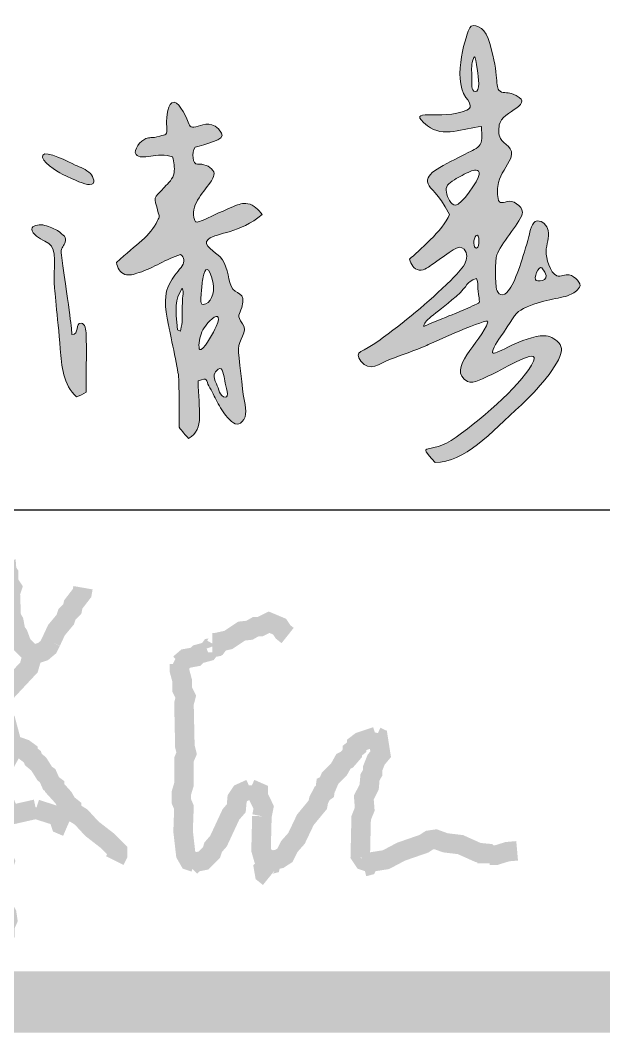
# Model space of a CAD drawing. Extents: x -129922 to 1190196, y -520662 to 139923.
# Drawn here: x 1027518 to 1028466, y -340034 to -338388 of the extents above; entities that cross this region are included whole.
import ezdxf
from ezdxf.enums import TextEntityAlignment as Align

# ---------------------------------------------------------------- set-up
doc = ezdxf.new("R2010")
doc.units = 0
doc.header["$LTSCALE"] = 1000
doc.header["$MEASUREMENT"] = 0
doc.linetypes.add('DASH', pattern=[0.35, 0.25, -0.1])
doc.layers.add('QIANMING', color=7, linetype='Continuous')
doc.layers.add('Y-云图图框', color=7, linetype='Continuous')
doc.layers.add('S-板-COLU', color=50, linetype='DASH', lineweight=20)
doc.layers.add('S-通用-TEXT', color=7, linetype='Continuous', lineweight=20)
doc.styles.add('_YT_Name', font='', dxfattribs={"width": 0.8})
doc.styles.add('_YT_Sign_Text', font='ros.shx', dxfattribs={"width": 0.8, "bigfont": 'hztxt.shx'})
doc.styles.get("Standard").update_dxf_attribs({"font": 'gbenor.shx', "bigfont": 'gbcbig.shx'})
doc.styles.get('_YT_Name').set_extended_font_data('SimHei')

# ---------------------------------------------------------------- blocks, each defined once
blk = doc.blocks.new('ECMCTK_A1_横_单行图名--0')
blk.add_line((573, 18), (689.965, 18))
for points, const_width in [([(25, 10), (831, 10), (831, 584), (25, 584)], 1), ([(573, 10), (831, 10), (831, 50), (573, 50)], 0.45)]:
    blk.add_lwpolyline(points, close=True, dxfattribs=dict(const_width=const_width))
at = {"color": 80, "flags": 3}
for tag, height, p in [('YTHQINS', 3, (34.314, 585.5)), ('ECMCKEY', 3, (292.067, 288.229)), ('YTTQINS', 5.625, (848.027, 12.812)), ('YTBARCODE_T1', 3, (749.785, 5.948)), ('YTFRAME', 3, (652.764, 5.837))]:
    blk.add_attdef(tag, text='', height=height, dxfattribs=at).set_placement(p, align=Align.MIDDLE_CENTER)
for tag, height, style, width, p in [('工程号', 4, '_YT_Sign_Text', 0.5, (804.076, 44.123)), ('证书编号', 4, '_YT_Sign_Text', 0.8, (708.866, 43.811)), ('审查批准号', 4, '_YT_Sign_Text', 0.8, (761.064, 43.811)), ('设计单位', 6, '_YT_Name', 0.8, (623.746, 38.601)), ('建设单位', 4, '_YT_Sign_Text', 0.8, (734.96, 36.114)), ('阶段', 4, '_YT_Sign_Text', 0.8, (804.076, 35.814)), ('项目号', 4, '_YT_Sign_Text', 0.5, (822.077, 33.721)), ('项目名称', 4, '_YT_Sign_Text', 0.8, (734.96, 28.114)), ('专业', 4, '_YT_Sign_Text', 0.8, (804.076, 27.31)), ('图纸编号', 4, '_YT_Sign_Text', 0.5, (803.929, 19.362)), ('图纸名称', 4.5, '_YT_Name', 0.8, (735.389, 15.063)), ('版本号', 4, '_YT_Sign_Text', 0.8, (822.077, 13.002)), ('日期', 4, '_YT_Sign_Text', 0.5, (803.88, 12.129)), ('出图比例', 4.2, '_YT_Sign_Text', 0.8, (681.825, 11.782))]:
    blk.add_attdef(tag, text='', height=height, dxfattribs=dict(style=style, width=width)).set_placement(p, align=Align.CENTER)
at = {"style": '_YT_Sign_Text', "width": 0.8, "flags": 3}
for tag, p, height in [('{校对人}', (658.349, 26.531), 6.24), ('{审定人}', (605.87, 26.451), 6.24), ('[审定人]', (590.945, 27.808), 4.104), ('[校对人]', (642.235, 27.824), 4.104), ('{审核人}', (606.98, 18.44), 6.24), ('{设计人}', (658.48, 18.539), 6.24), ('[设计人]', (642.473, 20.211), 4.104), ('[审核人]', (591.012, 19.756), 4.104), ('{项目负责人}', (608.28, 10.719), 6.24), ('{专业负责人}', (658.579, 10.361), 6.24), ('[项目负责人]', (590.778, 12.012), 4.104), ('[专业负责人]', (642.741, 11.768), 4.104)]:
    blk.add_attdef(tag, p, '', height=height, dxfattribs=at)
at = {"color": 80, "flags": 3}
for tag, p in [('YTQRCODE', (551.036, 11.907)), ('YTBZSIT', (25, 10)), ('EXT_TK_LEFT', (25, 10))]:
    blk.add_attdef(tag, p, '', height=3, dxfattribs=at)
blk = doc.blocks.new('jg-jiangqingchun')
h = blk.add_hatch(color=256)
edge = h.paths.add_edge_path()
edge.add_spline(control_points=[(817, 225.63), (816.22, 230.03), (816.5, 234.34), (817.43, 238.67)], knot_values=[0, 0, 0, 0, 1, 1, 1, 1], degree=3, periodic=0)
edge.add_spline(control_points=[(817.43, 238.67), (819.01, 245.95), (824.5, 251.46), (827.36, 258.44)], knot_values=[0, 0, 0, 0, 1, 1, 1, 1], degree=3, periodic=0)
edge.add_spline(control_points=[(827.36, 258.44), (830.8, 266.84), (821.49, 269.56), (818.99, 274.35)], knot_values=[0, 0, 0, 0, 1, 1, 1, 1], degree=3, periodic=0)
edge.add_spline(control_points=[(818.99, 274.35), (817.2, 277.77), (817.59, 281.64), (818.07, 285.35)], knot_values=[0, 0, 0, 0, 1, 1, 1, 1], degree=3, periodic=0)
edge.add_spline(control_points=[(818.07, 285.35), (819.56, 297.07), (850.9, 302.22), (828.02, 310.87)], knot_values=[0, 0, 0, 0, 1, 1, 1, 1], degree=3, periodic=0)
edge.add_spline(control_points=[(828.02, 310.87), (824.6, 312.16), (820.21, 310.66), (817.68, 313.64)], knot_values=[0, 0, 0, 0, 1, 1, 1, 1], degree=3, periodic=0)
edge.add_spline(control_points=[(817.68, 313.64), (814.51, 317.38), (818.05, 328.7), (809.01, 355.64)], knot_values=[0, 0, 0, 0, 1, 1, 1, 1], degree=3, periodic=0)
edge.add_spline(control_points=[(809.01, 355.64), (805.67, 365.57), (796.5, 368.42), (794.11, 364.31)], knot_values=[0, 0, 0, 0, 1, 1, 1, 1], degree=3, periodic=0)
edge.add_spline(control_points=[(794.11, 364.31), (791.91, 360.52), (779.37, 323.9), (790.91, 307.79)], knot_values=[0, 0, 0, 0, 1, 1, 1, 1], degree=3, periodic=0)
edge.add_spline(control_points=[(790.91, 307.79), (795.34, 301.6), (795.69, 299.17), (791.71, 297.42)], knot_values=[0, 0, 0, 0, 1, 1, 1, 1], degree=3, periodic=0)
edge.add_spline(control_points=[(791.71, 297.42), (771.21, 288.39), (739.99, 300.51), (759.69, 284.72)], knot_values=[0, 0, 0, 0, 1, 1, 1, 1], degree=3, periodic=0)
edge.add_spline(control_points=[(759.69, 284.72), (772.39, 274.53), (789.02, 282.91), (803.53, 284.08)], knot_values=[0, 0, 0, 0, 1, 1, 1, 1], degree=3, periodic=0)
edge.add_spline(control_points=[(803.53, 284.08), (803.53, 279.85), (804.47, 275.36), (803.21, 271.12)], knot_values=[0, 0, 0, 0, 1, 1, 1, 1], degree=3, periodic=0)
edge.add_spline(control_points=[(803.21, 271.12), (801.88, 266.65), (797.06, 265.17), (793.25, 263.14)], knot_values=[0, 0, 0, 0, 1, 1, 1, 1], degree=3, periodic=0)
edge.add_spline(control_points=[(793.25, 263.14), (771.62, 251.66), (757.09, 246.6), (760.19, 237.5)], knot_values=[0, 0, 0, 0, 1, 1, 1, 1], degree=3, periodic=0)
edge.add_spline(control_points=[(760.19, 237.5), (761.79, 232.8), (768.22, 230.98), (777.52, 212.56)], knot_values=[0, 0, 0, 0, 1, 1, 1, 1], degree=3, periodic=0)
edge.add_spline(control_points=[(777.52, 212.56), (772.29, 199.49), (752.21, 182.82), (745.01, 176.15)], knot_values=[0, 0, 0, 0, 1, 1, 1, 1], degree=3, periodic=0)
edge.add_spline(control_points=[(745.01, 176.15), (746.27, 172.29), (748.37, 167.86), (752.86, 167.43)], knot_values=[0, 0, 0, 0, 1, 1, 1, 1], degree=3, periodic=0)
edge.add_spline(control_points=[(752.86, 167.43), (757.33, 167.01), (760.93, 170.19), (764.34, 172.47)], knot_values=[0, 0, 0, 0, 1, 1, 1, 1], degree=3, periodic=0)
edge.add_spline(control_points=[(764.34, 172.47), (778.5, 181.95), (785.12, 189.3), (789.48, 184.27)], knot_values=[0, 0, 0, 0, 1, 1, 1, 1], degree=3, periodic=0)
edge.add_spline(control_points=[(789.48, 184.27), (792.32, 180.98), (791.99, 176.29), (789.98, 172.6)], knot_values=[0, 0, 0, 0, 1, 1, 1, 1], degree=3, periodic=0)
edge.add_spline(control_points=[(789.98, 172.6), (787.13, 167.34), (783.1, 163.53), (778.81, 159.26)], knot_values=[0, 0, 0, 0, 1, 1, 1, 1], degree=3, periodic=0)
edge.add_spline(control_points=[(778.81, 159.26), (760, 140.55), (740.48, 124.95), (720.19, 109.99)], knot_values=[0, 0, 0, 0, 1, 1, 1, 1], degree=3, periodic=0)
edge.add_spline(control_points=[(720.19, 109.99), (706.94, 100.23), (699.47, 101.67), (705.45, 93.46)], knot_values=[0, 0, 0, 0, 1, 1, 1, 1], degree=3, periodic=0)
edge.add_spline(control_points=[(705.45, 93.46), (712.42, 83.91), (720.65, 91.45), (729.61, 94.96)], knot_values=[0, 0, 0, 0, 1, 1, 1, 1], degree=3, periodic=0)
edge.add_spline(control_points=[(729.61, 94.96), (737.46, 98.04), (750.08, 102.05), (759.12, 106.21)], knot_values=[0, 0, 0, 0, 1, 1, 1, 1], degree=3, periodic=0)
edge.add_spline(control_points=[(759.12, 106.21), (763.03, 108.01), (810.19, 129.57), (808.81, 125.27)], knot_values=[0, 0, 0, 0, 1, 1, 1, 1], degree=3, periodic=0)
edge.add_spline(control_points=[(808.81, 125.27), (803.51, 108.68), (774, 86.79), (792.3, 76.75)], knot_values=[0, 0, 0, 0, 1, 1, 1, 1], degree=3, periodic=0)
edge.add_spline(control_points=[(792.3, 76.75), (796.8, 74.28), (806.63, 80.22), (811.35, 82.34)], knot_values=[0, 0, 0, 0, 1, 1, 1, 1], degree=3, periodic=0)
edge.add_spline(control_points=[(811.35, 82.34), (822.64, 87.4), (851, 105.34), (845.84, 93.24)], knot_values=[0, 0, 0, 0, 1, 1, 1, 1], degree=3, periodic=0)
edge.add_spline(control_points=[(845.84, 93.24), (838.92, 77.03), (806.39, 48.58), (782.97, 31.49)], knot_values=[0, 0, 0, 0, 1, 1, 1, 1], degree=3, periodic=0)
edge.add_spline(control_points=[(782.97, 31.49), (760.96, 15.43), (749.82, 29.39), (765.82, 11.01)], knot_values=[0, 0, 0, 0, 1, 1, 1, 1], degree=3, periodic=0)
edge.add_spline(control_points=[(765.82, 11.01), (790.01, 11.01), (810.4, 34.53), (835.99, 57.87)], knot_values=[0, 0, 0, 0, 1, 1, 1, 1], degree=3, periodic=0)
edge.add_spline(control_points=[(835.99, 57.87), (847.78, 68.62), (867.18, 90.28), (868.56, 101.89)], knot_values=[0, 0, 0, 0, 1, 1, 1, 1], degree=3, periodic=0)
edge.add_spline(control_points=[(868.56, 101.89), (869.16, 106.92), (864.82, 110.29), (860.81, 112.46)], knot_values=[0, 0, 0, 0, 1, 1, 1, 1], degree=3, periodic=0)
edge.add_spline(control_points=[(860.81, 112.46), (856.87, 114.59), (852.26, 114.23), (847.99, 113.28)], knot_values=[0, 0, 0, 0, 1, 1, 1, 1], degree=3, periodic=0)
edge.add_spline(control_points=[(847.99, 113.28), (827.97, 108.83), (811.78, 95.76), (812.62, 100.94)], knot_values=[0, 0, 0, 0, 1, 1, 1, 1], degree=3, periodic=0)
edge.add_spline(control_points=[(812.62, 100.94), (813.38, 105.7), (818.95, 112.77), (821.37, 116.47)], knot_values=[0, 0, 0, 0, 1, 1, 1, 1], degree=3, periodic=0)
edge.add_spline(control_points=[(821.37, 116.47), (830.39, 130.29), (831, 132.82), (837.8, 136.16)], knot_values=[0, 0, 0, 0, 1, 1, 1, 1], degree=3, periodic=0)
edge.add_spline(control_points=[(837.8, 136.16), (853.16, 143.72), (866.65, 143.72), (875.15, 147.2)], knot_values=[0, 0, 0, 0, 1, 1, 1, 1], degree=3, periodic=0)
edge.add_spline(control_points=[(875.15, 147.2), (878.36, 148.51), (881.37, 150.48), (883.31, 153.37)], knot_values=[0, 0, 0, 0, 1, 1, 1, 1], degree=3, periodic=0)
edge.add_spline(control_points=[(883.31, 153.37), (885.41, 156.52), (879.65, 162.44), (874.82, 163.46)], knot_values=[0, 0, 0, 0, 1, 1, 1, 1], degree=3, periodic=0)
edge.add_spline(control_points=[(874.82, 163.46), (871.47, 164.16), (868.09, 161.53), (864.78, 162.79)], knot_values=[0, 0, 0, 0, 1, 1, 1, 1], degree=3, periodic=0)
edge.add_spline(control_points=[(864.78, 162.79), (859.36, 164.84), (855.84, 177.61), (856.03, 182.66)], knot_values=[0, 0, 0, 0, 1, 1, 1, 1], degree=3, periodic=0)
edge.add_spline(control_points=[(856.03, 182.66), (856.25, 188.16), (859.13, 193.89), (857.78, 199.5)], knot_values=[0, 0, 0, 0, 1, 1, 1, 1], degree=3, periodic=0)
edge.add_spline(control_points=[(857.78, 199.5), (856.77, 203.7), (853.3, 207.8), (848.94, 207.3)], knot_values=[0, 0, 0, 0, 1, 1, 1, 1], degree=3, periodic=0)
edge.add_spline(control_points=[(848.94, 207.3), (844.11, 206.75), (843.35, 199.22), (842.05, 194.61)], knot_values=[0, 0, 0, 0, 1, 1, 1, 1], degree=3, periodic=0)
edge.add_spline(control_points=[(842.05, 194.61), (837.52, 178.48), (832.06, 159.99), (826.38, 151.78)], knot_values=[0, 0, 0, 0, 1, 1, 1, 1], degree=3, periodic=0)
edge.add_spline(control_points=[(826.38, 151.78), (820.64, 143.5), (816.62, 148.7), (815.89, 151.59)], knot_values=[0, 0, 0, 0, 1, 1, 1, 1], degree=3, periodic=0)
edge.add_spline(control_points=[(815.89, 151.59), (814.78, 155.9), (814.6, 175.6), (816.05, 179.7)], knot_values=[0, 0, 0, 0, 1, 1, 1, 1], degree=3, periodic=0)
edge.add_spline(control_points=[(816.05, 179.7), (819.14, 188.48), (833.49, 204.27), (836.72, 212.83)], knot_values=[0, 0, 0, 0, 1, 1, 1, 1], degree=3, periodic=0)
edge.add_spline(control_points=[(836.72, 212.83), (838.31, 217.06), (831.29, 223.89), (825.95, 223.3)], knot_values=[0, 0, 0, 0, 1, 1, 1, 1], degree=3, periodic=0)
edge.add_spline(control_points=[(825.95, 223.3), (821.52, 222.81), (817.94, 220.31), (817, 225.63)], knot_values=[0, 0, 0, 0, 1, 1, 1, 1], degree=3, periodic=0)
edge = h.paths.add_edge_path(flags=16)
edge.add_spline(control_points=[(801.67, 245.06), (801.28, 240.2), (786.88, 220.07), (782.77, 220.19)], knot_values=[0, 0, 0, 0, 1, 1, 1, 1], degree=3, periodic=0)
edge.add_spline(control_points=[(782.77, 220.19), (778.19, 220.31), (776.16, 226.36), (775.02, 230.72)], knot_values=[0, 0, 0, 0, 1, 1, 1, 1], degree=3, periodic=0)
edge.add_spline(control_points=[(775.02, 230.72), (773.87, 235.07), (776.78, 237.94), (781.53, 240.83)], knot_values=[0, 0, 0, 0, 1, 1, 1, 1], degree=3, periodic=0)
edge.add_spline(control_points=[(781.53, 240.83), (785.64, 243.33), (790.37, 245.6), (794.39, 247.58)], knot_values=[0, 0, 0, 0, 1, 1, 1, 1], degree=3, periodic=0)
edge.add_spline(control_points=[(794.39, 247.58), (797.07, 248.9), (802.05, 249.9), (801.67, 245.06)], knot_values=[0, 0, 0, 0, 1, 1, 1, 1], degree=3, periodic=0)
edge = h.paths.add_edge_path(flags=16)
edge.add_spline(control_points=[(799.3, 195.49), (802.06, 197.59), (802.43, 186.06), (799.63, 185.25)], knot_values=[0, 0, 0, 0, 1, 1, 1, 1], degree=3, periodic=0)
edge.add_spline(control_points=[(799.63, 185.25), (796.83, 184.44), (796.54, 193.39), (799.3, 195.49)], knot_values=[0, 0, 0, 0, 1, 1, 1, 1], degree=3, periodic=0)
edge = h.paths.add_edge_path(flags=16)
edge.add_spline(control_points=[(799.63, 160.54), (801.71, 152.47), (799.91, 156.15), (801.2, 147.59)], knot_values=[0, 0, 0, 0, 1, 1, 1, 1], degree=3, periodic=0)
edge.add_spline(control_points=[(801.2, 147.59), (802.46, 139.26), (802.24, 141.34), (798.05, 139.16)], knot_values=[0, 0, 0, 0, 1, 1, 1, 1], degree=3, periodic=0)
edge.add_spline(control_points=[(798.05, 139.16), (787.86, 133.87), (779.6, 131.46), (756.72, 121.53)], knot_values=[0, 0, 0, 0, 1, 1, 1, 1], degree=3, periodic=0)
edge.add_spline(control_points=[(756.72, 121.53), (756.28, 126.21), (764.62, 130.3), (782.9, 145.99)], knot_values=[0, 0, 0, 0, 1, 1, 1, 1], degree=3, periodic=0)
edge.add_spline(control_points=[(782.9, 145.99), (793.95, 155.47), (789.83, 157.22), (799.63, 160.54)], knot_values=[0, 0, 0, 0, 1, 1, 1, 1], degree=3, periodic=0)
edge = h.paths.add_edge_path(flags=16)
edge.add_spline(control_points=[(848.08, 158.82), (845.2, 159.97), (850.21, 171.66), (852.52, 169.16)], knot_values=[0, 0, 0, 0, 1, 1, 1, 1], degree=3, periodic=0)
edge.add_spline(control_points=[(852.52, 169.16), (861.85, 158.99), (850.97, 157.68), (848.08, 158.82)], knot_values=[0, 0, 0, 0, 1, 1, 1, 1], degree=3, periodic=0)
edge = h.paths.add_edge_path(flags=16)
edge.add_spline(control_points=[(798.35, 312.41), (795.08, 313.04), (795.85, 319.44), (795.77, 323.09)], knot_values=[0, 0, 0, 0, 1, 1, 1, 1], degree=3, periodic=0)
edge.add_spline(control_points=[(795.77, 323.09), (795.69, 327.17), (795.2, 331.77), (796.13, 336.01)], knot_values=[0, 0, 0, 0, 1, 1, 1, 1], degree=3, periodic=0)
edge.add_spline(control_points=[(796.13, 336.01), (797.34, 341.52), (798.08, 344.98), (800.37, 329.42)], knot_values=[0, 0, 0, 0, 1, 1, 1, 1], degree=3, periodic=0)
edge.add_spline(control_points=[(800.37, 329.42), (801.03, 324.91), (803, 311.52), (798.35, 312.41)], knot_values=[0, 0, 0, 0, 1, 1, 1, 1], degree=3, periodic=0)
h = blk.add_hatch(color=256)
edge = h.paths.add_edge_path()
edge.add_spline(control_points=[(540.36, 207.64), (534.47, 195.1), (523.42, 188.65), (507.05, 173.55)], knot_values=[0, 0, 0, 0, 1, 1, 1, 1], degree=3, periodic=0)
edge.add_spline(control_points=[(507.05, 173.55), (507.78, 169.51), (509.45, 165.05), (513.76, 163.91)], knot_values=[0, 0, 0, 0, 1, 1, 1, 1], degree=3, periodic=0)
edge.add_spline(control_points=[(513.76, 163.91), (517.63, 162.89), (520.44, 163.74), (525.38, 165.33)], knot_values=[0, 0, 0, 0, 1, 1, 1, 1], degree=3, periodic=0)
edge.add_spline(control_points=[(525.38, 165.33), (537.41, 169.23), (547.25, 176.35), (559.07, 180.05)], knot_values=[0, 0, 0, 0, 1, 1, 1, 1], degree=3, periodic=0)
edge.add_spline(control_points=[(559.07, 180.05), (561.95, 178), (562.42, 173.85), (560.42, 170.91)], knot_values=[0, 0, 0, 0, 1, 1, 1, 1], degree=3, periodic=0)
edge.add_spline(control_points=[(560.42, 170.91), (557.88, 167.18), (553.69, 162.81), (551.04, 158.13)], knot_values=[0, 0, 0, 0, 1, 1, 1, 1], degree=3, periodic=0)
edge.add_spline(control_points=[(551.04, 158.13), (544.81, 147.17), (546.25, 138.43), (549.31, 122.65)], knot_values=[0, 0, 0, 0, 1, 1, 1, 1], degree=3, periodic=0)
edge.add_spline(control_points=[(549.31, 122.65), (550.12, 118.49), (556.8, 86.12), (557.41, 81.18)], knot_values=[0, 0, 0, 0, 1, 1, 1, 1], degree=3, periodic=0)
edge.add_spline(control_points=[(557.41, 81.18), (558.09, 75.65), (557.77, 43.97), (557.77, 39.61)], knot_values=[0, 0, 0, 0, 1, 1, 1, 1], degree=3, periodic=0)
edge.add_spline(control_points=[(557.77, 39.61), (560.31, 36.3), (562.85, 33.49), (565.57, 30.51)], knot_values=[0, 0, 0, 0, 1, 1, 1, 1], degree=3, periodic=0)
edge.add_spline(control_points=[(565.57, 30.51), (579.08, 38.09), (573.37, 53.64), (573.37, 77.32)], knot_values=[0, 0, 0, 0, 1, 1, 1, 1], degree=3, periodic=0)
edge.add_spline(control_points=[(573.37, 77.32), (581.48, 80.67), (579.69, 77.45), (582.03, 73.25)], knot_values=[0, 0, 0, 0, 1, 1, 1, 1], degree=3, periodic=0)
edge.add_spline(control_points=[(582.03, 73.25), (584.39, 69.01), (586.86, 64.26), (588.81, 60.37)], knot_values=[0, 0, 0, 0, 1, 1, 1, 1], degree=3, periodic=0)
edge.add_spline(control_points=[(588.81, 60.37), (591.16, 55.67), (593.77, 51.53), (597.1, 47.67)], knot_values=[0, 0, 0, 0, 1, 1, 1, 1], degree=3, periodic=0)
edge.add_spline(control_points=[(597.1, 47.67), (601.78, 42.23), (605.47, 40.48), (609.2, 44.21)], knot_values=[0, 0, 0, 0, 1, 1, 1, 1], degree=3, periodic=0)
edge.add_spline(control_points=[(609.2, 44.21), (613.53, 48.53), (611.8, 55.99), (610.43, 63.67)], knot_values=[0, 0, 0, 0, 1, 1, 1, 1], degree=3, periodic=0)
edge.add_spline(control_points=[(610.43, 63.67), (609.75, 67.52), (605.94, 98.71), (605.99, 103.33)], knot_values=[0, 0, 0, 0, 1, 1, 1, 1], degree=3, periodic=0)
edge.add_spline(control_points=[(605.99, 103.33), (606.07, 110.36), (614.12, 117.36), (609.4, 123.7)], knot_values=[0, 0, 0, 0, 1, 1, 1, 1], degree=3, periodic=0)
edge.add_spline(control_points=[(609.4, 123.7), (604.2, 130.67), (606.96, 131.36), (608.76, 136.94)], knot_values=[0, 0, 0, 0, 1, 1, 1, 1], degree=3, periodic=0)
edge.add_spline(control_points=[(608.76, 136.94), (613.07, 150.28), (603.32, 146.89), (600.2, 154.32)], knot_values=[0, 0, 0, 0, 1, 1, 1, 1], degree=3, periodic=0)
edge.add_spline(control_points=[(600.2, 154.32), (597.09, 161.71), (597.31, 171.83), (591.09, 178.24)], knot_values=[0, 0, 0, 0, 1, 1, 1, 1], degree=3, periodic=0)
edge.add_spline(control_points=[(591.09, 178.24), (588.05, 181.36), (575.77, 188.07), (581.63, 192.46)], knot_values=[0, 0, 0, 0, 1, 1, 1, 1], degree=3, periodic=0)
edge.add_spline(control_points=[(581.63, 192.46), (589.42, 198.29), (606.66, 196.98), (625.38, 212.56)], knot_values=[0, 0, 0, 0, 1, 1, 1, 1], degree=3, periodic=0)
edge.add_spline(control_points=[(625.38, 212.56), (622.27, 216.46), (618.78, 220.48), (613.63, 221.29)], knot_values=[0, 0, 0, 0, 1, 1, 1, 1], degree=3, periodic=0)
edge.add_spline(control_points=[(613.63, 221.29), (609.61, 221.92), (606.85, 221.08), (602.03, 219.06)], knot_values=[0, 0, 0, 0, 1, 1, 1, 1], degree=3, periodic=0)
edge.add_spline(control_points=[(602.03, 219.06), (577.03, 208.56), (571.86, 203.97), (570.5, 207.78)], knot_values=[0, 0, 0, 0, 1, 1, 1, 1], degree=3, periodic=0)
edge.add_spline(control_points=[(570.5, 207.78), (566.19, 219.91), (576.94, 229.3), (583.34, 238.74)], knot_values=[0, 0, 0, 0, 1, 1, 1, 1], degree=3, periodic=0)
edge.add_spline(control_points=[(583.34, 238.74), (585.24, 241.53), (587.48, 245.22), (585.37, 248.32)], knot_values=[0, 0, 0, 0, 1, 1, 1, 1], degree=3, periodic=0)
edge.add_spline(control_points=[(585.37, 248.32), (582.57, 252.44), (577.45, 253.7), (572.73, 253.48)], knot_values=[0, 0, 0, 0, 1, 1, 1, 1], degree=3, periodic=0)
edge.add_spline(control_points=[(572.73, 253.48), (568.9, 253.3), (567.76, 262.79), (570.77, 267.17)], knot_values=[0, 0, 0, 0, 1, 1, 1, 1], degree=3, periodic=0)
edge.add_spline(control_points=[(570.77, 267.17), (578.62, 269.77), (595.99, 272.98), (592.4, 278.73)], knot_values=[0, 0, 0, 0, 1, 1, 1, 1], degree=3, periodic=0)
edge.add_spline(control_points=[(592.4, 278.73), (585.66, 289.53), (577.7, 285.58), (573.33, 284.35)], knot_values=[0, 0, 0, 0, 1, 1, 1, 1], degree=3, periodic=0)
edge.add_spline(control_points=[(573.33, 284.35), (567.62, 282.76), (566.85, 283.36), (565.13, 287.73)], knot_values=[0, 0, 0, 0, 1, 1, 1, 1], degree=3, periodic=0)
edge.add_spline(control_points=[(565.13, 287.73), (562.56, 294.27), (556.75, 306.33), (551.93, 303.3)], knot_values=[0, 0, 0, 0, 1, 1, 1, 1], degree=3, periodic=0)
edge.add_spline(control_points=[(551.93, 303.3), (547.71, 300.65), (547.38, 288.16), (547.76, 284.11)], knot_values=[0, 0, 0, 0, 1, 1, 1, 1], degree=3, periodic=0)
edge.add_spline(control_points=[(547.76, 284.11), (548.47, 276.6), (546.95, 277.57), (542.2, 276.23)], knot_values=[0, 0, 0, 0, 1, 1, 1, 1], degree=3, periodic=0)
edge.add_spline(control_points=[(542.2, 276.23), (534.64, 274.08), (534.37, 275.83), (530.7, 274.27)], knot_values=[0, 0, 0, 0, 1, 1, 1, 1], degree=3, periodic=0)
edge.add_spline(control_points=[(530.7, 274.27), (526.8, 272.62), (520.16, 264.99), (522.84, 261.38)], knot_values=[0, 0, 0, 0, 1, 1, 1, 1], degree=3, periodic=0)
edge.add_spline(control_points=[(522.84, 261.38), (526.96, 255.84), (540.64, 264.13), (552.56, 259.37)], knot_values=[0, 0, 0, 0, 1, 1, 1, 1], degree=3, periodic=0)
edge.add_spline(control_points=[(552.56, 259.37), (553.68, 255.04), (554.35, 250.72), (553.75, 246.37)], knot_values=[0, 0, 0, 0, 1, 1, 1, 1], degree=3, periodic=0)
edge.add_spline(control_points=[(553.75, 246.37), (553.07, 241.47), (549.03, 238.2), (545.98, 234.75)], knot_values=[0, 0, 0, 0, 1, 1, 1, 1], degree=3, periodic=0)
edge.add_spline(control_points=[(545.98, 234.75), (536.64, 224.2), (536.99, 228.81), (540.92, 213.96)], knot_values=[0, 0, 0, 0, 1, 1, 1, 1], degree=3, periodic=0)
edge.add_spline(control_points=[(540.92, 213.96), (541.99, 209.89), (542.15, 211.45), (540.36, 207.64)], knot_values=[0, 0, 0, 0, 1, 1, 1, 1], degree=3, periodic=0)
edge = h.paths.add_edge_path(flags=16)
edge.add_spline(control_points=[(577.42, 161.82), (578.48, 168.49), (581.98, 173.08), (585.5, 156.8)], knot_values=[0, 0, 0, 0, 1, 1, 1, 1], degree=3, periodic=0)
edge.add_spline(control_points=[(585.5, 156.8), (587.28, 148.59), (583.23, 139.52), (577.38, 139.49)], knot_values=[0, 0, 0, 0, 1, 1, 1, 1], degree=3, periodic=0)
edge.add_spline(control_points=[(577.38, 139.49), (574.39, 139.47), (575.83, 146.6), (575.99, 150.14)], knot_values=[0, 0, 0, 0, 1, 1, 1, 1], degree=3, periodic=0)
edge.add_spline(control_points=[(575.99, 150.14), (576.18, 154.18), (576.76, 157.72), (577.42, 161.82)], knot_values=[0, 0, 0, 0, 1, 1, 1, 1], degree=3, periodic=0)
edge = h.paths.add_edge_path(flags=16)
edge.add_spline(control_points=[(560.37, 152.74), (562.11, 147.67), (560.53, 150.06), (560.39, 137.14)], knot_values=[0, 0, 0, 0, 1, 1, 1, 1], degree=3, periodic=0)
edge.add_spline(control_points=[(560.39, 137.14), (560.26, 124.32), (560.83, 127.93), (559.07, 117.63)], knot_values=[0, 0, 0, 0, 1, 1, 1, 1], degree=3, periodic=0)
edge.add_spline(control_points=[(559.07, 117.63), (559.07, 117.63), (556.47, 118.93), (556.47, 118.93)], knot_values=[0, 0, 0, 0, 1, 1, 1, 1], degree=3, periodic=0)
edge.add_spline(control_points=[(556.47, 118.93), (554.98, 136.69), (554.01, 142.6), (560.37, 152.74)], knot_values=[0, 0, 0, 0, 1, 1, 1, 1], degree=3, periodic=0)
edge = h.paths.add_edge_path(flags=16)
edge.add_spline(control_points=[(582.85, 126.13), (587.9, 131.35), (592.6, 131.6), (587.89, 121.47)], knot_values=[0, 0, 0, 0, 1, 1, 1, 1], degree=3, periodic=0)
edge.add_spline(control_points=[(587.89, 121.47), (585.79, 116.95), (580.12, 105.53), (575.69, 102.93)], knot_values=[0, 0, 0, 0, 1, 1, 1, 1], degree=3, periodic=0)
edge.add_spline(control_points=[(575.69, 102.93), (572.82, 101.25), (574.26, 110.13), (575.15, 113.63)], knot_values=[0, 0, 0, 0, 1, 1, 1, 1], degree=3, periodic=0)
edge.add_spline(control_points=[(575.15, 113.63), (576.38, 118.43), (579.37, 122.54), (582.85, 126.13)], knot_values=[0, 0, 0, 0, 1, 1, 1, 1], degree=3, periodic=0)
edge = h.paths.add_edge_path(flags=16)
edge.add_spline(control_points=[(589.67, 86.9), (593.23, 89.43), (594.51, 81.06), (595.05, 77.26)], knot_values=[0, 0, 0, 0, 1, 1, 1, 1], degree=3, periodic=0)
edge.add_spline(control_points=[(595.05, 77.26), (595.68, 72.87), (599.05, 63.54), (595.37, 63.99)], knot_values=[0, 0, 0, 0, 1, 1, 1, 1], degree=3, periodic=0)
edge.add_spline(control_points=[(595.37, 63.99), (590.69, 64.57), (590.14, 70.98), (588.22, 74.92)], knot_values=[0, 0, 0, 0, 1, 1, 1, 1], degree=3, periodic=0)
edge.add_spline(control_points=[(588.22, 74.92), (585.17, 81.18), (586, 84.29), (589.67, 86.9)], knot_values=[0, 0, 0, 0, 1, 1, 1, 1], degree=3, periodic=0)
edge = h.paths.add_edge_path()
edge.add_spline(control_points=[(482.35, 68.22), (482.35, 99.43), (482.72, 97.34), (482.35, 115.03)], knot_values=[0, 0, 0, 0, 1, 1, 1, 1], degree=3, periodic=0)
edge.add_spline(control_points=[(482.35, 115.03), (482.28, 118.57), (481.33, 124.18), (478.23, 124.27)], knot_values=[0, 0, 0, 0, 1, 1, 1, 1], degree=3, periodic=0)
edge.add_spline(control_points=[(478.23, 124.27), (472.76, 124.43), (477.47, 114.95), (470.64, 115.03)], knot_values=[0, 0, 0, 0, 1, 1, 1, 1], degree=3, periodic=0)
edge.add_spline(control_points=[(470.64, 115.03), (470.64, 119.02), (468.98, 132.08), (462.19, 179.4)], knot_values=[0, 0, 0, 0, 1, 1, 1, 1], degree=3, periodic=0)
edge.add_spline(control_points=[(462.19, 179.4), (461.31, 185.54), (463.74, 186.07), (464.96, 189.35)], knot_values=[0, 0, 0, 0, 1, 1, 1, 1], degree=3, periodic=0)
edge.add_spline(control_points=[(464.96, 189.35), (466.89, 194.51), (464.27, 195.47), (458.94, 199.55)], knot_values=[0, 0, 0, 0, 1, 1, 1, 1], degree=3, periodic=0)
edge.add_spline(control_points=[(458.94, 199.55), (454.97, 201.5), (451.31, 203.29), (447.03, 204.1)], knot_values=[0, 0, 0, 0, 1, 1, 1, 1], degree=3, periodic=0)
edge.add_spline(control_points=[(447.03, 204.1), (443.68, 204.73), (437.92, 203.44), (438.17, 200.74)], knot_values=[0, 0, 0, 0, 1, 1, 1, 1], degree=3, periodic=0)
edge.add_spline(control_points=[(438.17, 200.74), (438.55, 196.59), (444.36, 193.07), (448.76, 190.98)], knot_values=[0, 0, 0, 0, 1, 1, 1, 1], degree=3, periodic=0)
edge.add_spline(control_points=[(448.76, 190.98), (458.69, 186.24), (456.34, 179.03), (456.34, 156.64)], knot_values=[0, 0, 0, 0, 1, 1, 1, 1], degree=3, periodic=0)
edge.add_spline(control_points=[(456.34, 156.64), (456.34, 152.66), (459.02, 130.72), (461.28, 103.31)], knot_values=[0, 0, 0, 0, 1, 1, 1, 1], degree=3, periodic=0)
edge.add_spline(control_points=[(461.28, 103.31), (462.42, 89.55), (463.54, 74.11), (474.54, 64.32)], knot_values=[0, 0, 0, 0, 1, 1, 1, 1], degree=3, periodic=0)
edge.add_spline(control_points=[(474.54, 64.32), (477.41, 65.12), (479.91, 66.72), (482.35, 68.22)], knot_values=[0, 0, 0, 0, 1, 1, 1, 1], degree=3, periodic=0)
edge = h.paths.add_edge_path()
edge.add_spline(control_points=[(462.93, 245.41), (473.76, 240.23), (480.76, 236.87), (485.07, 236.82)], knot_values=[0, 0, 0, 0, 1, 1, 1, 1], degree=3, periodic=0)
edge.add_spline(control_points=[(485.07, 236.82), (491.08, 236.75), (488.07, 243.46), (485.74, 245.83)], knot_values=[0, 0, 0, 0, 1, 1, 1, 1], degree=3, periodic=0)
edge.add_spline(control_points=[(485.74, 245.83), (482.31, 249.34), (477.55, 250.82), (473.26, 252.78)], knot_values=[0, 0, 0, 0, 1, 1, 1, 1], degree=3, periodic=0)
edge.add_spline(control_points=[(473.26, 252.78), (468.55, 254.93), (449.48, 265.2), (447.14, 260.71)], knot_values=[0, 0, 0, 0, 1, 1, 1, 1], degree=3, periodic=0)
edge.add_spline(control_points=[(447.14, 260.71), (444.82, 256.25), (458.53, 247.52), (462.93, 245.41)], knot_values=[0, 0, 0, 0, 1, 1, 1, 1], degree=3, periodic=0)
for points in [[(794.11, 364.31), (791.91, 360.52), (779.37, 323.9), (790.91, 307.79)], [(809.01, 355.64), (805.67, 365.57), (796.5, 368.42), (794.11, 364.31)], [(817.68, 313.64), (814.51, 317.38), (818.05, 328.7), (809.01, 355.64)], [(800.37, 329.42), (798.08, 344.98), (797.34, 341.52), (796.13, 336.01)], [(796.13, 336.01), (795.2, 331.77), (795.69, 327.17), (795.77, 323.09)], [(798.35, 312.41), (803, 311.52), (801.03, 324.91), (800.37, 329.42)], [(795.77, 323.09), (795.85, 319.44), (795.08, 313.04), (798.35, 312.41)], [(828.02, 310.87), (824.6, 312.16), (820.21, 310.66), (817.68, 313.64)], [(565.13, 287.73), (562.56, 294.27), (556.75, 306.33), (551.93, 303.3)], [(790.91, 307.79), (795.34, 301.6), (795.69, 299.17), (791.71, 297.42)], [(818.07, 285.35), (819.56, 297.07), (850.9, 302.22), (828.02, 310.87)], [(551.93, 303.3), (547.71, 300.65), (547.38, 288.16), (547.76, 284.11)], [(791.71, 297.42), (771.21, 288.39), (739.99, 300.51), (759.69, 284.72)], [(592.4, 278.73), (585.66, 289.53), (577.7, 285.58), (573.33, 284.35)], [(547.76, 284.11), (548.47, 276.6), (546.95, 277.57), (542.2, 276.23)], [(573.33, 284.35), (567.62, 282.76), (566.85, 283.36), (565.13, 287.73)], [(759.69, 284.72), (772.39, 274.53), (789.02, 282.91), (803.53, 284.08)], [(803.53, 284.08), (803.53, 279.85), (804.47, 275.36), (803.21, 271.12)], [(818.99, 274.35), (817.2, 277.77), (817.59, 281.64), (818.07, 285.35)], [(530.7, 274.27), (526.8, 272.62), (520.16, 264.99), (522.84, 261.38)], [(542.2, 276.23), (534.64, 274.08), (534.37, 275.83), (530.7, 274.27)], [(570.77, 267.17), (578.62, 269.77), (595.99, 272.98), (592.4, 278.73)], [(827.36, 258.44), (830.8, 266.84), (821.49, 269.56), (818.99, 274.35)], [(447.14, 260.71), (449.48, 265.2), (468.55, 254.93), (473.26, 252.78)], [(522.84, 261.38), (526.96, 255.84), (540.64, 264.13), (552.56, 259.37)], [(572.73, 253.48), (568.9, 253.3), (567.76, 262.79), (570.77, 267.17)], [(803.21, 271.12), (801.88, 266.65), (797.06, 265.17), (793.25, 263.14)], [(462.93, 245.41), (458.53, 247.52), (444.82, 256.25), (447.14, 260.71)], [(552.56, 259.37), (553.68, 255.04), (554.35, 250.72), (553.75, 246.37)], [(793.25, 263.14), (771.62, 251.66), (757.09, 246.6), (760.19, 237.5)], [(817.43, 238.67), (819.01, 245.95), (824.5, 251.46), (827.36, 258.44)], [(473.26, 252.78), (477.55, 250.82), (482.31, 249.34), (485.74, 245.83)], [(585.37, 248.32), (582.57, 252.44), (577.45, 253.7), (572.73, 253.48)], [(583.34, 238.74), (585.24, 241.53), (587.48, 245.22), (585.37, 248.32)], [(781.53, 240.83), (785.64, 243.33), (790.37, 245.6), (794.39, 247.58)], [(794.39, 247.58), (797.07, 248.9), (802.05, 249.9), (801.67, 245.06)], [(485.07, 236.82), (480.76, 236.87), (473.76, 240.23), (462.93, 245.41)], [(485.74, 245.83), (488.07, 243.46), (491.08, 236.75), (485.07, 236.82)], [(553.75, 246.37), (553.07, 241.47), (549.03, 238.2), (545.98, 234.75)], [(570.5, 207.78), (566.19, 219.91), (576.94, 229.3), (583.34, 238.74)], [(775.02, 230.72), (773.87, 235.07), (776.78, 237.94), (781.53, 240.83)], [(801.67, 245.06), (801.28, 240.2), (786.88, 220.07), (782.77, 220.19)], [(817, 225.63), (816.22, 230.03), (816.5, 234.34), (817.43, 238.67)], [(545.98, 234.75), (536.64, 224.2), (536.99, 228.81), (540.92, 213.96)], [(760.19, 237.5), (761.79, 232.8), (768.22, 230.98), (777.52, 212.56)], [(782.77, 220.19), (778.19, 220.31), (776.16, 226.36), (775.02, 230.72)], [(825.95, 223.3), (821.52, 222.81), (817.94, 220.31), (817, 225.63)], [(836.72, 212.83), (838.31, 217.06), (831.29, 223.89), (825.95, 223.3)], [(602.03, 219.06), (577.03, 208.56), (571.86, 203.97), (570.5, 207.78)], [(613.63, 221.29), (609.61, 221.92), (606.85, 221.08), (602.03, 219.06)], [(625.38, 212.56), (622.27, 216.46), (618.78, 220.48), (613.63, 221.29)], [(540.36, 207.64), (534.47, 195.1), (523.42, 188.65), (507.05, 173.55)], [(540.92, 213.96), (541.99, 209.89), (542.15, 211.45), (540.36, 207.64)], [(581.63, 192.46), (589.42, 198.29), (606.66, 196.98), (625.38, 212.56)], [(777.52, 212.56), (772.29, 199.49), (752.21, 182.82), (745.01, 176.15)], [(816.05, 179.7), (819.14, 188.48), (833.49, 204.27), (836.72, 212.83)], [(848.94, 207.3), (844.11, 206.75), (843.35, 199.22), (842.05, 194.61)], [(857.78, 199.5), (856.77, 203.7), (853.3, 207.8), (848.94, 207.3)], [(438.17, 200.74), (437.92, 203.44), (443.68, 204.73), (447.03, 204.1)], [(448.76, 190.98), (444.36, 193.07), (438.55, 196.59), (438.17, 200.74)], [(447.03, 204.1), (451.31, 203.29), (454.97, 201.5), (458.94, 199.55)], [(458.94, 199.55), (464.27, 195.47), (466.89, 194.51), (464.96, 189.35)], [(799.3, 195.49), (802.06, 197.59), (802.43, 186.06), (799.63, 185.25)], [(856.03, 182.66), (856.25, 188.16), (859.13, 193.89), (857.78, 199.5)], [(456.34, 156.64), (456.34, 179.03), (458.69, 186.24), (448.76, 190.98)], [(464.96, 189.35), (463.74, 186.07), (461.31, 185.54), (462.19, 179.4)], [(591.09, 178.24), (588.05, 181.36), (575.77, 188.07), (581.63, 192.46)], [(764.34, 172.47), (778.5, 181.95), (785.12, 189.3), (789.48, 184.27)], [(799.63, 185.25), (796.83, 184.44), (796.54, 193.39), (799.3, 195.49)], [(842.05, 194.61), (837.52, 178.48), (832.06, 159.99), (826.38, 151.78)], [(789.48, 184.27), (792.32, 180.98), (791.99, 176.29), (789.98, 172.6)], [(864.78, 162.79), (859.36, 164.84), (855.84, 177.61), (856.03, 182.66)], [(462.19, 179.4), (468.98, 132.08), (470.64, 119.02), (470.64, 115.03)], [(507.05, 173.55), (507.78, 169.51), (509.45, 165.05), (513.76, 163.91)], [(525.38, 165.33), (537.41, 169.23), (547.25, 176.35), (559.07, 180.05)], [(559.07, 180.05), (561.95, 178), (562.42, 173.85), (560.42, 170.91)], [(585.5, 156.8), (581.98, 173.08), (578.48, 168.49), (577.42, 161.82)], [(600.2, 154.32), (597.09, 161.71), (597.31, 171.83), (591.09, 178.24)], [(745.01, 176.15), (746.27, 172.29), (748.37, 167.86), (752.86, 167.43)], [(815.89, 151.59), (814.78, 155.9), (814.6, 175.6), (816.05, 179.7)], [(513.76, 163.91), (517.63, 162.89), (520.44, 163.74), (525.38, 165.33)], [(560.42, 170.91), (557.88, 167.18), (553.69, 162.81), (551.04, 158.13)], [(752.86, 167.43), (757.33, 167.01), (760.93, 170.19), (764.34, 172.47)], [(789.98, 172.6), (787.13, 167.34), (783.1, 163.53), (778.81, 159.26)], [(852.52, 169.16), (850.21, 171.66), (845.2, 159.97), (848.08, 158.82)], [(848.08, 158.82), (850.97, 157.68), (861.85, 158.99), (852.52, 169.16)], [(461.28, 103.31), (459.02, 130.72), (456.34, 152.66), (456.34, 156.64)], [(551.04, 158.13), (544.81, 147.17), (546.25, 138.43), (549.31, 122.65)], [(577.42, 161.82), (576.76, 157.72), (576.18, 154.18), (575.99, 150.14)], [(577.38, 139.49), (583.23, 139.52), (587.28, 148.59), (585.5, 156.8)], [(778.81, 159.26), (760, 140.55), (740.48, 124.95), (720.19, 109.99)], [(782.9, 145.99), (793.95, 155.47), (789.83, 157.22), (799.63, 160.54)], [(799.63, 160.54), (801.71, 152.47), (799.91, 156.15), (801.2, 147.59)], [(874.82, 163.46), (871.47, 164.16), (868.09, 161.53), (864.78, 162.79)], [(883.31, 153.37), (885.41, 156.52), (879.65, 162.44), (874.82, 163.46)], [(560.37, 152.74), (554.01, 142.6), (554.98, 136.69), (556.47, 118.93)], [(560.39, 137.14), (560.53, 150.06), (562.11, 147.67), (560.37, 152.74)], [(575.99, 150.14), (575.83, 146.6), (574.39, 139.47), (577.38, 139.49)], [(608.76, 136.94), (613.07, 150.28), (603.32, 146.89), (600.2, 154.32)], [(826.38, 151.78), (820.64, 143.5), (816.62, 148.7), (815.89, 151.59)], [(875.15, 147.2), (878.36, 148.51), (881.37, 150.48), (883.31, 153.37)], [(756.72, 121.53), (756.28, 126.21), (764.62, 130.3), (782.9, 145.99)], [(801.2, 147.59), (802.46, 139.26), (802.24, 141.34), (798.05, 139.16)], [(837.8, 136.16), (853.16, 143.72), (866.65, 143.72), (875.15, 147.2)], [(559.07, 117.63), (560.83, 127.93), (560.26, 124.32), (560.39, 137.14)], [(609.4, 123.7), (604.2, 130.67), (606.96, 131.36), (608.76, 136.94)], [(798.05, 139.16), (787.86, 133.87), (779.6, 131.46), (756.72, 121.53)], [(821.37, 116.47), (830.39, 130.29), (831, 132.82), (837.8, 136.16)], [(470.64, 115.03), (477.47, 114.95), (472.76, 124.43), (478.23, 124.27)], [(478.23, 124.27), (481.33, 124.18), (482.28, 118.57), (482.35, 115.03)], [(582.85, 126.13), (579.37, 122.54), (576.38, 118.43), (575.15, 113.63)], [(587.89, 121.47), (592.6, 131.6), (587.9, 131.35), (582.85, 126.13)], [(605.99, 103.33), (606.07, 110.36), (614.12, 117.36), (609.4, 123.7)], [(759.12, 106.21), (763.03, 108.01), (810.19, 129.57), (808.81, 125.27)], [(808.81, 125.27), (803.51, 108.68), (774, 86.79), (792.3, 76.75)], [(549.31, 122.65), (550.12, 118.49), (556.8, 86.12), (557.41, 81.18)], [(556.47, 118.93), (556.47, 118.93), (559.07, 117.63), (559.07, 117.63)], [(575.69, 102.93), (580.12, 105.53), (585.79, 116.95), (587.89, 121.47)], [(812.62, 100.94), (813.38, 105.7), (818.95, 112.77), (821.37, 116.47)], [(482.35, 115.03), (482.72, 97.34), (482.35, 99.43), (482.35, 68.22)], [(575.15, 113.63), (574.26, 110.13), (572.82, 101.25), (575.69, 102.93)], [(720.19, 109.99), (706.94, 100.23), (699.47, 101.67), (705.45, 93.46)], [(847.99, 113.28), (827.97, 108.83), (811.78, 95.76), (812.62, 100.94)], [(860.81, 112.46), (856.87, 114.59), (852.26, 114.23), (847.99, 113.28)], [(868.56, 101.89), (869.16, 106.92), (864.82, 110.29), (860.81, 112.46)], [(474.54, 64.32), (463.54, 74.11), (462.42, 89.55), (461.28, 103.31)], [(610.43, 63.67), (609.75, 67.52), (605.94, 98.71), (605.99, 103.33)], [(729.61, 94.96), (737.46, 98.04), (750.08, 102.05), (759.12, 106.21)], [(811.35, 82.34), (822.64, 87.4), (851, 105.34), (845.84, 93.24)], [(835.99, 57.87), (847.78, 68.62), (867.18, 90.28), (868.56, 101.89)], [(705.45, 93.46), (712.42, 83.91), (720.65, 91.45), (729.61, 94.96)], [(845.84, 93.24), (838.92, 77.03), (806.39, 48.58), (782.97, 31.49)], [(588.22, 74.92), (585.17, 81.18), (586, 84.29), (589.67, 86.9)], [(589.67, 86.9), (593.23, 89.43), (594.51, 81.06), (595.05, 77.26)], [(792.3, 76.75), (796.8, 74.28), (806.63, 80.22), (811.35, 82.34)], [(557.41, 81.18), (558.09, 75.65), (557.77, 43.97), (557.77, 39.61)], [(565.57, 30.51), (579.08, 38.09), (573.37, 53.64), (573.37, 77.32)], [(573.37, 77.32), (581.48, 80.67), (579.69, 77.45), (582.03, 73.25)], [(595.37, 63.99), (590.69, 64.57), (590.14, 70.98), (588.22, 74.92)], [(595.05, 77.26), (595.68, 72.87), (599.05, 63.54), (595.37, 63.99)], [(482.35, 68.22), (479.91, 66.72), (477.41, 65.12), (474.54, 64.32)], [(582.03, 73.25), (584.39, 69.01), (586.86, 64.26), (588.81, 60.37)], [(588.81, 60.37), (591.16, 55.67), (593.77, 51.53), (597.1, 47.67)], [(609.2, 44.21), (613.53, 48.53), (611.8, 55.99), (610.43, 63.67)], [(765.82, 11.01), (790.01, 11.01), (810.4, 34.53), (835.99, 57.87)], [(597.1, 47.67), (601.78, 42.23), (605.47, 40.48), (609.2, 44.21)], [(557.77, 39.61), (560.31, 36.3), (562.85, 33.49), (565.57, 30.51)], [(782.97, 31.49), (760.96, 15.43), (749.82, 29.39), (765.82, 11.01)]]:
    blk.add_open_spline(points, degree=3)
blk = doc.blocks.new('A$C105B0D0C')
at = {"layer": 'S-通用-TEXT', "xscale": 2, "yscale": 2, "zscale": 2}
blk.add_blockref('jg-jiangqingchun', (-292.3, -22, 13.8), dxfattribs=at)
blk = doc.blocks.new('A$C424B0D78')
at = {"layer": 'QIANMING', "linetype": 'Continuous', "const_width": 31.7}
for points in [[(391.7, 639.4), (393.1, 622.1), (396, 617.8), (396, 603.4), (401.8, 594.7), (398.9, 586.1), (400.3, 547.2), (404.6, 540), (407.5, 524.2), (411.8, 518.4), (417.6, 502.6), (434.9, 485.3)], [(465.1, 506.9), (473.8, 525.6), (488.2, 542.9), (491, 551.5), (499.7, 560.2), (501.1, 567.4), (515.5, 586.1), (517, 594.7)], [(239, 576), (210.2, 580.3), (191.5, 580.3), (185.8, 573.1), (175.7, 568.8), (168.5, 558.7)], [(849.6, 517), (842.4, 522.7), (836.6, 531.4), (819.4, 538.6), (805, 531.4), (797.8, 531.4), (787.7, 525.6), (774.7, 524.2), (753.1, 509.8), (740.2, 506.9), (735.8, 501.1), (733, 501.1)], [(362.9, 518.4), (358.6, 511.2), (357.1, 501.1), (348.5, 491), (347, 482.4), (338.4, 473.8), (326.9, 450.7), (316.8, 440.6), (315.4, 433.4), (309.6, 427.7), (305.3, 414.7), (296.6, 407.5), (296.6, 403.2), (289.4, 398.9), (265, 373), (243.4, 364.3), (234.7, 367.2), (227.5, 377.3), (221.8, 401.8), (223.2, 417.6), (217.4, 426.2), (217.4, 430.6), (211.7, 434.9), (208.8, 442.1), (203, 443.5), (194.4, 450.7), (190.1, 450.7), (181.4, 445), (168.5, 445), (159.8, 439.2), (155.5, 439.2), (149.8, 433.4), (133.9, 427.7), (125.3, 416.2), (122.4, 416.2), (122.4, 413.3), (105.1, 407.5)], [(434.9, 485.3), (452.2, 491), (460.8, 498.2), (465.1, 506.9)], [(465.1, 506.9), (459.4, 506.9)], [(733, 501.1), (731.5, 498.2), (724.3, 496.8), (720, 491), (704.2, 486.7), (699.8, 482.4), (684, 479.5), (673.9, 470.9)], [(733, 501.1), (731.5, 505.4), (727.2, 505.4)], [(434.9, 485.3), (429.1, 465.1), (388.8, 421.9), (388.8, 417.6), (381.6, 410.4), (377.3, 397.4)], [(673.9, 470.9), (665.3, 475.2)], [(673.9, 470.9), (673.9, 459.4), (678.2, 443.5), (678.2, 429.1), (684, 417.6), (681.1, 406.1), (682.6, 337), (685.4, 325.4), (681.1, 315.4), (681.1, 275), (676.8, 260.6), (676.8, 247.7), (681.1, 237.6), (679.7, 198.7), (684, 161.3), (689.8, 151.2), (698.4, 148.3)], [(105.1, 407.5), (102.2, 416.2)], [(105.1, 407.5), (96.5, 404.6), (80.6, 388.8), (74.9, 378.7), (69.1, 377.3), (40.3, 351.4), (31.7, 347), (21.6, 335.5), (15.8, 334.1)], [(377.3, 397.4), (370.1, 397.4), (361.4, 387.4), (355.7, 385.9), (354.2, 380.2), (324, 351.4), (318.2, 348.5), (313.9, 341.3), (308.2, 337), (308.2, 334.1), (298.1, 326.9), (296.6, 322.6), (254.9, 288), (230.4, 262.1), (211.7, 247.7), (207.4, 241.9), (200.2, 237.6), (193, 227.5), (187.2, 226.1), (181.4, 218.9), (146.9, 191.5), (136.8, 180), (125.3, 171.4), (116.6, 158.4), (105.1, 148.3)], [(377.3, 397.4), (381.6, 385.9), (391.7, 377.3), (401.8, 339.8)], [(823.7, 151.2), (836.6, 154.1), (845.3, 159.8), (852.5, 174.2), (864, 187.2), (878.4, 217.4), (898.6, 241.9), (900, 249.1), (905.8, 260.6), (910.1, 263.5), (911.5, 273.6), (914.4, 275), (918.7, 285.1), (933.1, 299.5), (940.3, 312.5), (946.1, 315.4), (954.7, 325.4), (954.7, 329.8), (961.9, 335.5), (961.9, 339.8), (967.7, 344.2), (993.6, 352.8)], [(993.6, 352.8), (996.5, 351.4), (1000.8, 324), (993.6, 315.4), (987.8, 301), (987.8, 293.8), (983.5, 286.6), (982.1, 270.7), (973.4, 253.4), (974.9, 234.7), (969.1, 220.3), (967.7, 159.8), (973.4, 151.2), (982.1, 148.3)], [(993.6, 352.8), (995, 358.6)], [(15.8, 334.1), (13, 334.1)], [(15.8, 334.1), (15.8, 325.4)], [(396, 224.6), (393.1, 226.1), (393.1, 237.6), (387.4, 250.6), (388.8, 302.4), (390.2, 309.6), (397.4, 322.6), (397.4, 335.5), (401.8, 339.8)], [(401.8, 339.8), (421.9, 332.6), (427.7, 328.3), (427.7, 325.4), (434.9, 319.7), (436.3, 315.4), (445, 308.2), (455, 292.3), (459.4, 289.4), (465.1, 276.5), (470.9, 272.2), (470.9, 269.3), (485.3, 253.4), (491, 243.4), (498.2, 237.6), (498.2, 231.8)], [(698.4, 148.3), (712.8, 151.2), (725.8, 164.2), (728.6, 172.8), (737.3, 182.9), (757.4, 226.1), (766.1, 236.2), (767.5, 252), (773.3, 260.6), (789.1, 267.8)], [(789.1, 267.8), (789.1, 273.6)], [(789.1, 267.8), (802.1, 262.1), (802.1, 254.9), (810.7, 237.6), (807.8, 223.2)], [(440.6, 234.7), (396, 224.6)], [(440.6, 234.7), (440.6, 237.6)], [(476.6, 223.2), (440.6, 234.7)], [(498.2, 231.8), (482.4, 227.5), (476.6, 223.2)], [(498.2, 231.8), (514.1, 221.8), (531.4, 203), (557.3, 182.9), (573.1, 167), (573.1, 159.8), (568.8, 151.2)], [(383, 184.3), (370.1, 184.3), (361.4, 172.8), (354.2, 171.4), (334.1, 155.5), (325.4, 155.5), (312.5, 151.2), (302.4, 158.4), (295.2, 187.2), (295.2, 218.9)], [(396, 224.6), (391.7, 220.3), (384.5, 198.7), (383, 184.3)], [(476.6, 223.2), (481, 210.2), (491, 205.9)], [(807.8, 223.2), (806.4, 168.5), (809.3, 158.4), (823.7, 151.2)], [(807.8, 223.2), (817.9, 223.2)], [(383, 184.3), (385.9, 159.8), (390.2, 149.8), (384.5, 132.5), (388.8, 72), (393.1, 64.8), (394.6, 54.7), (390.2, 44.6), (390.2, 31.7), (384.5, 23), (384.5, 0)], [(982.1, 148.3), (1009.4, 152.6), (1033.9, 165.6), (1071.4, 178.6), (1080, 184.3), (1090.1, 185.8), (1105.9, 180), (1130.4, 177.1), (1159.2, 164.2), (1175, 162.7), (1177.9, 159.8)], [(1177.9, 159.8), (1188, 159.8), (1206.7, 165.6), (1222.6, 167)], [(823.7, 151.2), (822.2, 145.4), (816.5, 144), (810.7, 138.2), (812.2, 129.6), (819.4, 123.8)], [(1177.9, 159.8), (1173.6, 157), (1173.6, 146.9)], [(105.1, 148.3), (105.1, 145.4), (96.5, 144), (92.2, 138.2), (83.5, 133.9), (63.4, 113.8), (63.4, 110.9), (59, 109.4), (34.6, 82.1)], [(105.1, 148.3), (102.2, 148.3)], [(698.4, 148.3), (691.2, 141.1)], [(982.1, 148.3), (979.2, 142.6), (973.4, 141.1)]]:
    blk.add_lwpolyline(points, dxfattribs=at)
blk = doc.blocks.new('sgfjhgfkjhgkjhlk')
at = {"layer": 'QIANMING'}
blk.add_blockref('A$C424B0D78', (6110360.9, -1411296.1), dxfattribs=at)
at = {"layer": 'S-通用-TEXT'}
blk.add_blockref('A$C105B0D0C', (6110210.7, -1410497.8, -13.8), dxfattribs=at)

msp = doc.modelspace()

# ---------------------------------------------------------------- block references
at = {"layer": 'S-板-COLU'}
msp.add_blockref('sgfjhgfkjhgkjhlk', (-5083257.9, 1071390.7), dxfattribs=at)
at = {"layer": 'Y-云图图框', "xscale": 100, "yscale": 100, "zscale": 100}
msp.add_blockref('ECMCTK_A1_横_单行图名--0', (966310.6, -340984.2), dxfattribs=at)

doc.saveas('drawing.dxf')
